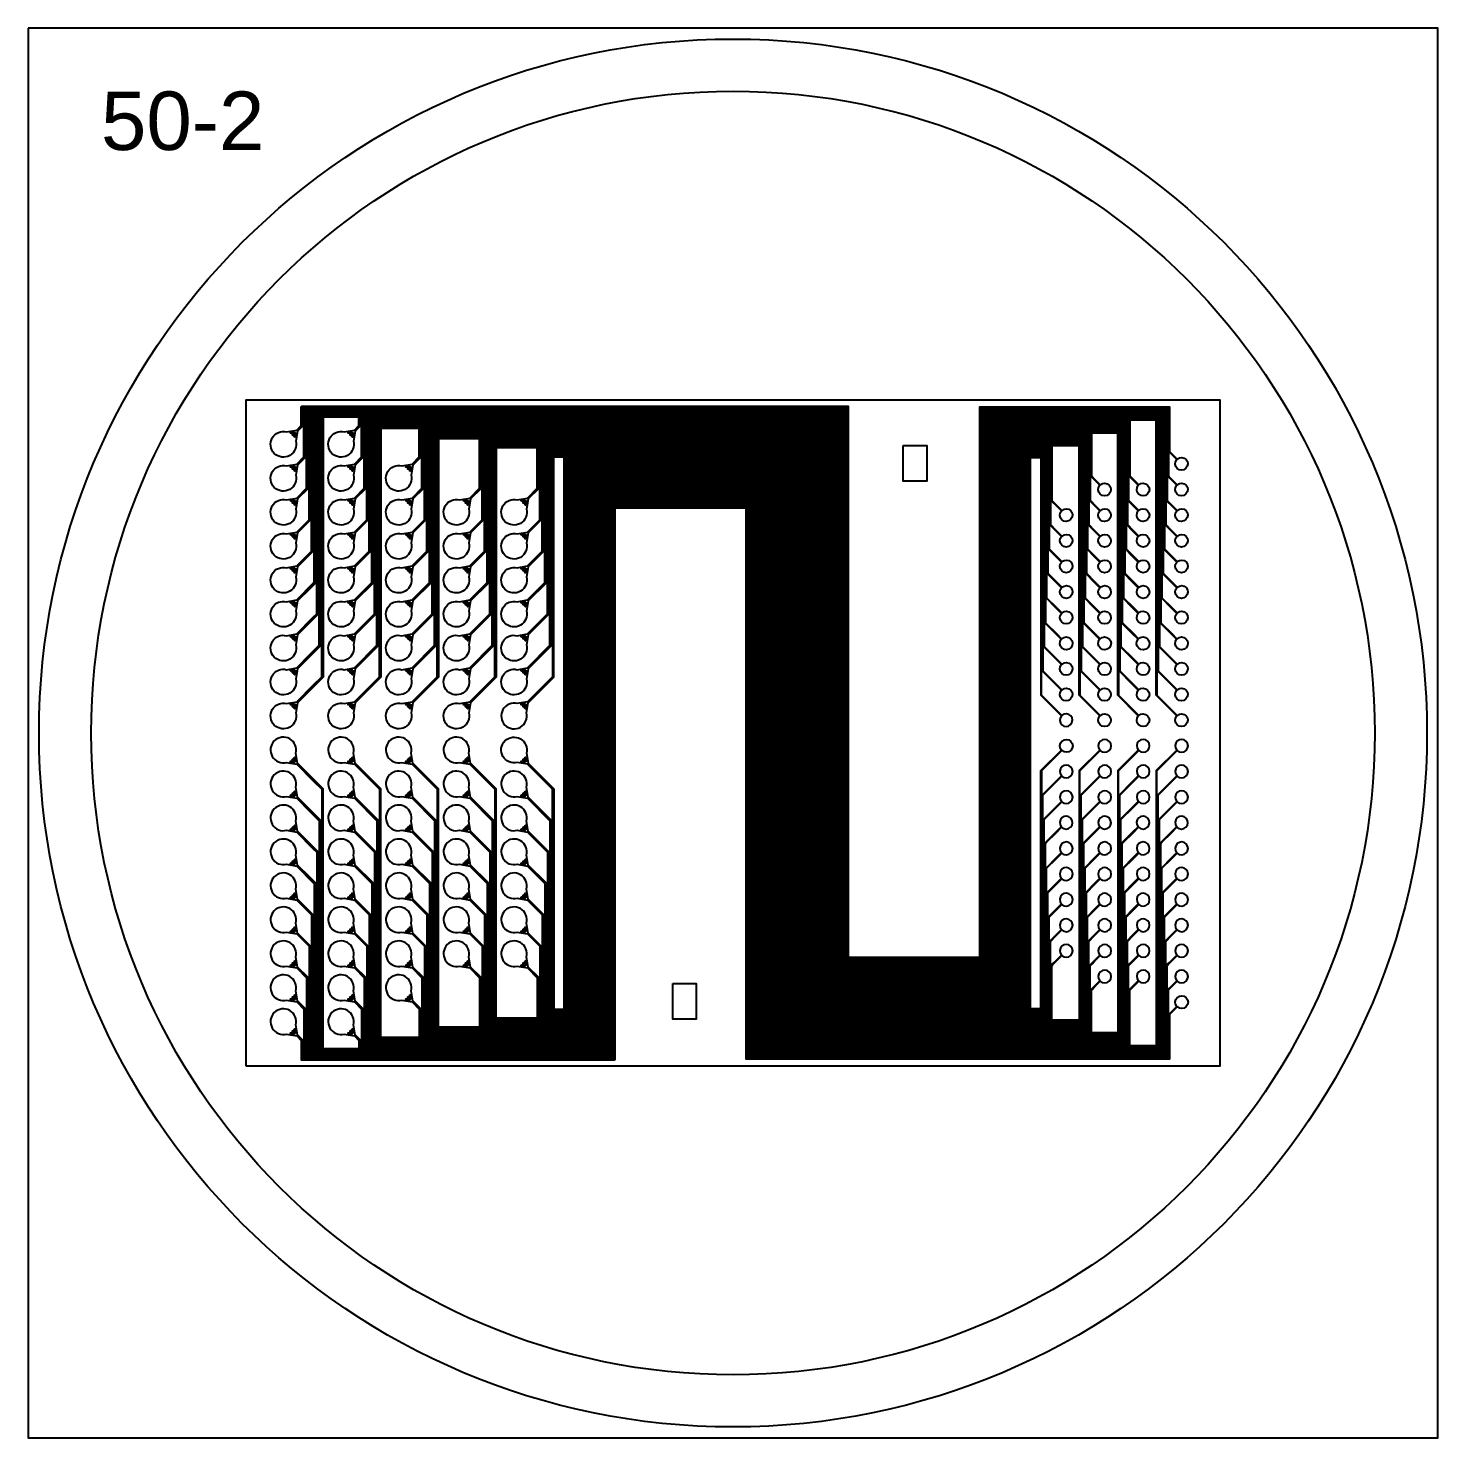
# Model space of a CAD drawing. Header units: millimetres. Extents: x 310868 to 545893, y -64136 to 166944.
# Drawn here: x 435893 to 545893, y -63662 to 46338 of the extents above; entities that cross this region are included whole.
import ezdxf

# ---------------------------------------------------------------- set-up
doc = ezdxf.new("R2010")
doc.units = ezdxf.units.MM
doc.styles.get("Standard").update_dxf_attribs({"font": 'arial.ttf'})

msp = doc.modelspace()

# ---------------------------------------------------------------- linework, layer by layer
for points in [[(435893, 46338), (435893, -63662), (545893, -63662), (545893, 46338)], [(504182, 13776), (506020, 13776), (506020, 10991), (504182, 10991)], [(486191, -28202), (488029, -28202), (488029, -30987), (486191, -30987)]]:
    msp.add_lwpolyline(points, close=True)
at = {"color": 30, "true_color": 0xf26722}
msp.add_lwpolyline([(452893, -34662), (452893, 17338), (528893, 17338), (528893, -34662)], close=True, dxfattribs=at)
for points in [[(456060, 14830), (456844, 14972), (457206, 15334), (457206, 16788, -0.4142136), (457256, 16838), (481660, 16838), (499883, 16838), (499883, -26162), (510161, -26162), (510161, 16738), (510161, 16788), (510656, 16788), (517689, 16788), (524968, 16788), (524968, 14950), (524968, 13299), (525557, 12709, -39.9749844), (525522, 12674), (524918, 13278), (524918, 13299), (524918, 16738), (510211, 16738), (510211, -26212), (499833, -26212), (499833, 16788), (459228, 16788), (457680, 16788), (457356, 16788, 0.4142136), (457306, 16738), (457306, 16738), (457306, 15293), (456915, 14901), (456773, 14118, -3.6984833), (456060, 14830)], [(456060, 12180), (456844, 12322), (457406, 12884), (457406, 14554), (457406, 16688), (457406, 16688, -0.4142136), (457456, 16738), (459228, 16738), (499783, 16738), (499783, -26262), (510261, -26262), (510261, 16688), (524868, 16688), (524868, 13299), (524868, 11399), (524913, 11353), (525113, 11153), (525557, 10709, -39.9749844), (525522, 10674), (525078, 11117), (524863, 11332), (524818, 11378), (524818, 13299), (524818, 16638), (510311, 16638), (510311, -26312), (499733, -26312), (499733, 16688), (459228, 16688), (457556, 16688, 0.4142136), (457506, 16638), (457506, 14601), (457506, 12843), (456915, 12251), (456773, 11468, -3.6984833), (456060, 12180)], [(510361, 16588), (510361, -26362), (510361, 16588), (524768, 16588), (524768, 13299), (524768, 9499), (524863, 9403), (524913, 9353), (525113, 9153), (525557, 8709, -39.9749844), (525522, 8674), (525078, 9117), (524863, 9332), (524718, 9478), (524718, 13299), (524718, 16538), (510411, 16538), (510411, -26412), (499633, -26412), (499633, 16588), (459228, 16588), (457756, 16588, 0.4142136), (457706, 16538), (457706, 14694), (457706, 12603), (457706, 10393), (456915, 9601), (456773, 8818, -3.6984833), (456060, 9530), (456844, 9672), (457606, 10434), (457606, 12603), (457606, 14647), (457606, 16588, -0.4142136), (457656, 16638), (459228, 16638), (499683, 16638), (499683, -26362), (510361, -26362)], [(456060, 6880), (456844, 7022), (457806, 7984), (457806, 12603), (457806, 14741), (457806, 16488, -0.4142136), (457856, 16538), (459228, 16538), (499583, 16538), (499583, -26462), (510461, -26462), (510461, 16488), (524668, 16488), (524668, 13299), (524668, 7599), (525113, 7153), (525557, 6709, -39.9749844), (525522, 6674), (525078, 7117), (524618, 7578), (524618, 13299), (524618, 16438), (510511, 16438), (510511, -26512), (499533, -26512), (499533, 16488), (459228, 16488), (457956, 16488, 0.4142136), (457906, 16438), (457906, 14787), (457906, 12603), (457906, 8030), (457906, 7943), (456915, 6951), (456773, 6168, -3.6984833), (456060, 6880)], [(456060, 4230), (456844, 4372), (457862, 5390), (458006, 5534), (458006, 12603), (458006, 14834), (458006, 16388, -0.4142136), (458056, 16438), (459228, 16438), (499483, 16438), (499483, -26562), (510561, -26562), (510561, 16388), (524568, 16388), (524568, 13299), (524568, 5699), (525113, 5153), (525557, 4709, -39.9749844), (525522, 4674), (525078, 5117), (524518, 5678), (524518, 13299), (524518, 16338), (510611, 16338), (510611, -26612), (499433, -26612), (499433, 16388), (459228, 16388), (458156, 16388, 0.4142136), (458106, 16338), (458106, 14881), (458106, 12603), (458106, 5493), (457878, 5264), (456915, 4301), (456773, 3518, -3.6984833), (456060, 4230)], [(456060, 1580), (456844, 1722), (458143, 3021), (458206, 3084), (458206, 12603), (458206, 14927), (458206, 16288, -0.4142136), (458256, 16338), (459228, 16338), (499383, 16338), (499383, -26662), (510661, -26662), (510661, 16288), (524468, 16288), (524468, 13299), (524468, 3799), (525113, 3153), (525557, 2709, -39.9749844), (525522, 2674), (525078, 3117), (524418, 3778), (524418, 13299), (524418, 16238), (510711, 16238), (510711, -26712), (499333, -26712), (499333, 16288), (459228, 16288), (458356, 16288, 0.4142136), (458306, 16238), (458306, 14974), (458306, 12603), (458306, 3043), (457889, 2626), (456915, 1651), (456773, 868, -3.6984833), (456060, 1580)], [(456060, -1070), (456844, -928), (458112, 340), (458406, 634), (458406, 12603), (458406, 15021), (458406, 16188, -0.4142136), (458456, 16238), (459228, 16238), (499283, 16238), (499283, -26762), (510761, -26762), (510761, 16188), (524368, 16188), (524368, 13299), (524368, 1899), (525113, 1153), (525557, 709, -39.9749844), (525522, 674), (525078, 1117), (524318, 1878), (524318, 13299), (524318, 16138), (510811, 16138), (510811, -26812), (499233, -26812), (499233, 16188), (459228, 16188), (458556, 16188, 0.4142136), (458506, 16138), (458506, 15067), (458506, 12603), (458506, 593), (458038, 125), (456915, -999), (456773, -1782, -3.6984833), (456060, -1070)], [(456060, -3720), (456844, -3578), (457883, -2539), (458606, -1816), (458606, 12603), (458606, 15114), (458606, 16088, -0.4142136), (458656, 16138), (459228, 16138), (499183, 16138), (499183, -26862), (510861, -26862), (510861, 16088), (524268, 16088), (524268, 1878), (524268, -37), (524368, -137), (525113, -883), (525539, -1308, -39.9247958), (525505, -1345), (525078, -918), (524318, -157), (524218, -57), (524218, 1878), (524218, 16038), (510911, 16038), (510911, -26912), (499133, -26912), (499133, 16088), (459228, 16088), (458756, 16088, 0.4142136), (458706, 16038), (458706, 15160), (458706, 12603), (458706, -1857), (457789, -2775), (456915, -3649), (456773, -4432, -3.6984833), (456060, -3720)], [(456915, -6299), (456773, -7082, -3.6984833), (456060, -6370), (456844, -6228), (458164, -4908), (458806, -4266), (458806, 12603), (458806, 15207), (458806, 15988, -0.4142136), (458856, 16038), (459228, 16038), (499083, 16038), (499083, -26962), (510961, -26962), (510961, 15988), (524168, 15988), (524168, 1878), (524168, -1901), (525113, -2847), (525557, -3291, -39.9749844), (525522, -3326), (525078, -2883), (524118, -1922), (524118, 1878), (524118, 15938), (511011, 15938), (511011, -27012), (499033, -27012), (499033, 15988), (465076, 15988), (459228, 15988), (458956, 15988, 0.4142136), (458906, 15938), (458906, 15238), (458906, 12603), (458906, -4307), (458877, -4337), (458235, -4979), (456915, -6299)], [(460560, 14830), (461344, 14972), (461706, 15334), (461706, 15888, -0.4142136), (461756, 15938), (461899, 15938), (465076, 15938), (498983, 15938), (498983, -27062), (511061, -27062), (511061, 15888), (524068, 15888), (524068, 1878), (524068, -3494), (524068, -3801), (525113, -4847), (525557, -5291, -39.9749844), (525522, -5326), (525078, -4883), (524018, -3822), (524018, 15838), (511111, 15838), (511111, -27112), (498933, -27112), (498933, 15888), (465076, 15888), (462762, 15888), (462179, 15888), (461999, 15888), (461856, 15888, 0.4142136), (461806, 15838), (461806, 15838), (461806, 15293), (461415, 14901), (461273, 14118, -3.6984833), (460560, 14830)], [(460560, 12180), (461344, 12322), (461906, 12884), (461906, 14228), (461906, 15788, -0.4142136), (461956, 15838), (463691, 15838), (465076, 15838), (498883, 15838), (498883, -27162), (511161, -27162), (511161, 15788), (523968, 15788), (523968, -5701), (525557, -7291, -39.9749844), (525522, -7326), (523918, -5722), (523918, 15738), (511211, 15738), (511211, -27212), (498833, -27212), (498833, 15788), (465076, 15788), (463691, 15788), (462056, 15788, 0.4142136), (462006, 15738), (462006, 14228), (462006, 12843), (461415, 12251), (461273, 11468, -3.6984833), (460560, 12180)], [(460560, 9530), (461344, 9672), (462106, 10434), (462106, 12603), (462106, 14228), (462106, 15688, -0.4142136), (462156, 15738), (463691, 15738), (465076, 15738), (498783, 15738), (498783, -27262), (511261, -27262), (511261, 15688), (521868, 15688), (521868, 15390), (521868, 13086), (521868, 11399), (521913, 11353), (522113, 11153), (522557, 10709, -39.9749844), (522522, 10674), (522078, 11117), (521863, 11332), (521818, 11378), (521818, 15638), (511311, 15638), (511311, -27312), (498733, -27312), (498733, 15688), (465076, 15688), (463691, 15688), (462256, 15688, 0.4142136), (462206, 15638), (462206, 14228), (462206, 12603), (462206, 10393), (461415, 9601), (461273, 8818, -3.6984833), (460560, 9530)], [(460560, 6880), (461344, 7022), (462306, 7984), (462306, 12603), (462306, 14228), (462306, 15588, -0.4142136), (462356, 15638), (463691, 15638), (465076, 15638), (498683, 15638), (498683, -27362), (511361, -27362), (511361, 15588), (521768, 15588), (521768, 9499), (521863, 9403), (521913, 9353), (522113, 9153), (522557, 8709, -39.9749844), (522522, 8674), (522078, 9117), (521863, 9332), (521718, 9478), (521718, 15538), (511411, 15538), (511411, -27412), (498633, -27412), (498633, 15588), (465076, 15588), (463691, 15588), (462456, 15588, 0.4142136), (462406, 15538), (462406, 14228), (462406, 12603), (462406, 8030), (462406, 7943), (461415, 6951), (461273, 6168, -3.6984833), (460560, 6880)], [(460560, 4230), (461344, 4372), (462506, 5534), (462506, 12603), (462506, 14228), (462506, 15488, -0.4142136), (462556, 15538), (463691, 15538), (465076, 15538), (498583, 15538), (498583, -27462), (511461, -27462), (511461, 15488), (521668, 15488), (521668, 7599), (522113, 7153), (522557, 6709, -39.9749844), (522522, 6674), (522078, 7117), (521618, 7578), (521618, 15438), (511511, 15438), (511511, -27512), (498533, -27512), (498533, 15488), (465076, 15488), (463691, 15488), (462656, 15488, 0.4142136), (462606, 15438), (462606, 14228), (462606, 12603), (462606, 5493), (461415, 4301), (461273, 3518, -3.6984833), (460560, 4230)], [(460560, 1580), (461344, 1722), (462706, 3084), (462706, 12603), (462706, 14228), (462706, 15388, -0.4142136), (462756, 15438), (463691, 15438), (465076, 15438), (498483, 15438), (498483, -27562), (511561, -27562), (511561, 15388), (521568, 15388), (521568, 5699), (522113, 5153), (522557, 4709, -39.9749844), (522522, 4674), (522078, 5117), (521518, 5678), (521518, 15338), (511611, 15338), (511611, -27612), (498433, -27612), (498433, 15388), (465076, 15388), (463691, 15388), (462856, 15388, 0.4142136), (462806, 15338), (462806, 14228), (462806, 12603), (462806, 3043), (461415, 1651), (461273, 868, -3.6984833), (460560, 1580)], [(460560, -1070), (461344, -928), (462906, 634), (462906, 12603), (462906, 14228), (462906, 15288, -0.4142136), (462956, 15338), (463691, 15338), (465076, 15338), (498383, 15338), (498383, -27662), (511661, -27662), (511661, 15288), (521468, 15288), (521468, 3799), (522113, 3153), (522557, 2709, -39.9749844), (522522, 2674), (522078, 3117), (521418, 3778), (521418, 15238), (511711, 15238), (511711, -27712), (498333, -27712), (498333, 15288), (465076, 15288), (463691, 15288), (463056, 15288, 0.4142136), (463006, 15238), (463006, 14228), (463006, 12603), (463006, 593), (461415, -999), (461273, -1782, -3.6984833), (460560, -1070)], [(460560, -3720), (461344, -3578), (463106, -1816), (463106, 12603), (463106, 14228), (463106, 15188, -0.4142136), (463156, 15238), (463691, 15238), (465076, 15238), (498283, 15238), (498283, -27762), (511761, -27762), (511761, 15188), (521368, 15188), (521368, 1899), (522113, 1153), (522557, 709, -39.9749844), (522522, 674), (522078, 1117), (521318, 1878), (521318, 15138), (511811, 15138), (511811, -27812), (498233, -27812), (498233, 15188), (465076, 15188), (463691, 15188), (463256, 15188, 0.4142136), (463206, 15138), (463206, 14228), (463206, 12603), (463206, -1857), (461415, -3649), (461273, -4432, -3.6984833), (460560, -3720)], [(460560, -6370), (461344, -6228), (463306, -4266), (463306, 12603), (463306, 14228), (463306, 15088, -0.4142136), (463356, 15138), (463691, 15138), (465076, 15138), (498183, 15138), (498183, -27862), (511861, -27862), (511861, 15088), (521268, 15088), (521268, 1878), (521268, -37), (521368, -137), (522113, -883), (522539, -1308, -39.9247958), (522505, -1345), (522078, -918), (521318, -157), (521218, -57), (521218, 1878), (521218, 15038), (511911, 15038), (511911, -27912), (498133, -27912), (498133, 15088), (465076, 15088), (463691, 15088), (463456, 15088, 0.4142136), (463406, 15038), (463406, 14228), (463406, 12603), (463406, -4307), (461415, -6299), (461273, -7082, -3.6984833), (460560, -6370)], [(465060, 12180), (465844, 12322), (466406, 12884), (466406, 14988, -0.4142136), (466456, 15038), (466608, 15038), (468954, 15038), (498083, 15038), (498083, -27962), (511961, -27962), (511961, 14988), (521168, 14988), (521168, 1878), (521168, -1901), (522113, -2847), (522557, -3291, -39.9749844), (522522, -3326), (522078, -2883), (521118, -1922), (521118, 1878), (521118, 14938), (512011, 14938), (512011, -28012), (498033, -28012), (498033, 14988), (468954, 14988), (466610, 14988), (466556, 14988, 0.4142136), (466506, 14938), (466506, 14938), (466506, 12843), (465915, 12251), (465773, 11468, -3.6984833), (465060, 12180)], [(465060, 9530), (465844, 9672), (466606, 10434), (466606, 12603), (466606, 14888, -0.4142136), (466656, 14938), (468954, 14938), (497983, 14938), (497983, -28062), (512061, -28062), (512061, 14888), (521068, 14888), (521068, 1878), (521068, -3494), (521068, -3801), (522113, -4847), (522557, -5291, -39.9749844), (522522, -5326), (522078, -4883), (521018, -3822), (521018, 14838), (512111, 14838), (512111, -28112), (497933, -28112), (497933, 14888), (468954, 14888), (466756, 14888, 0.4142136), (466706, 14838), (466706, 12603), (466706, 10393), (465915, 9601), (465773, 8818, -3.6984833), (465060, 9530)], [(465060, 6880), (465844, 7022), (466806, 7984), (466806, 12603), (466806, 14788, -0.4142136), (466856, 14838), (468954, 14838), (497883, 14838), (497883, -28162), (512161, -28162), (512161, 14788), (520968, 14788), (520968, -5701), (522557, -7291, -39.9749844), (522522, -7326), (520918, -5722), (520918, 14738), (512211, 14738), (512211, -28212), (497833, -28212), (497833, 14788), (468954, 14788), (466956, 14788, 0.4142136), (466906, 14738), (466906, 12603), (466906, 8030), (466906, 7943), (465915, 6951), (465773, 6168, -3.6984833), (465060, 6880)], [(465060, 4230), (465844, 4372), (467006, 5534), (467006, 12603), (467006, 14688, -0.4142136), (467056, 14738), (468954, 14738), (497783, 14738), (497783, -28262), (512261, -28262), (512261, 14688), (518868, 14688), (518868, 12070), (518868, 11399), (518913, 11353), (519113, 11153), (519557, 10709, -39.9749844), (519522, 10674), (519078, 11117), (518863, 11332), (518818, 11378), (518818, 14638), (512311, 14638), (512311, -28312), (497733, -28312), (497733, 14688), (468954, 14688), (467156, 14688, 0.4142136), (467106, 14638), (467106, 12603), (467106, 5493), (465915, 4301), (465773, 3518, -3.6984833), (465060, 4230)], [(465060, 1580), (465844, 1722), (467206, 3084), (467206, 12603), (467206, 14588, -0.4142136), (467256, 14638), (468954, 14638), (497683, 14638), (497683, -28362), (512361, -28362), (512361, 14588), (518768, 14588), (518768, 9499), (518863, 9403), (518913, 9353), (519113, 9153), (519557, 8709, -39.9749844), (519522, 8674), (519078, 9117), (518863, 9332), (518718, 9478), (518718, 14538), (512411, 14538), (512411, -28412), (497633, -28412), (497633, 14588), (468954, 14588), (467356, 14588, 0.4142136), (467306, 14538), (467306, 12603), (467306, 3043), (465915, 1651), (465773, 868, -3.6984833), (465060, 1580)], [(465060, -1070), (465844, -928), (467406, 634), (467406, 12603), (467406, 14488, -0.4142136), (467456, 14538), (468954, 14538), (497583, 14538), (497583, -28462), (512461, -28462), (512461, 14488), (518668, 14488), (518668, 7599), (519113, 7153), (519557, 6709, -39.9749844), (519522, 6674), (519078, 7117), (518618, 7578), (518618, 14438), (512511, 14438), (512511, -28512), (497533, -28512), (497533, 14488), (468954, 14488), (467556, 14488, 0.4142136), (467506, 14438), (467506, 12603), (467506, 593), (465915, -999), (465773, -1782, -3.6984833), (465060, -1070)], [(465060, -3720), (465844, -3578), (467606, -1816), (467606, 12603), (467606, 14388, -0.4142136), (467656, 14438), (468954, 14438), (497483, 14438), (497483, -28562), (512561, -28562), (512561, 14388), (518568, 14388), (518568, 5699), (519113, 5153), (519557, 4709, -39.9749844), (519522, 4674), (519078, 5117), (518518, 5678), (518518, 14338), (512611, 14338), (512611, -28612), (497433, -28612), (497433, 14388), (468954, 14388), (467756, 14388, 0.4142136), (467706, 14338), (467706, 12603), (467706, -1857), (465915, -3649), (465773, -4432, -3.6984833), (465060, -3720)], [(465060, -6370), (465844, -6228), (467806, -4266), (467806, 12603), (467806, 14288, -0.4142136), (467856, 14338), (468954, 14338), (497383, 14338), (497383, -28662), (512661, -28662), (512661, 14288), (518468, 14288), (518468, 3799), (519113, 3153), (519557, 2709, -39.9749844), (519522, 2674), (519078, 3117), (518418, 3778), (518418, 14238), (512711, 14238), (512711, -28712), (497333, -28712), (497333, 14288), (468954, 14288), (467956, 14288, 0.4142136), (467906, 14238), (467906, 12603), (467906, -4307), (465915, -6299), (465773, -7082, -3.6984833), (465060, -6370)], [(469560, 9530), (470344, 9672), (471106, 10434), (471106, 12603), (471106, 14188, -0.4142136), (471156, 14238), (473350, 14238), (497283, 14238), (497283, -28762), (512761, -28762), (512761, 14188), (518368, 14188), (518368, 1899), (519113, 1153), (519557, 709, -39.9749844), (519522, 674), (519078, 1117), (518318, 1878), (518318, 14138), (512811, 14138), (512811, -28812), (497233, -28812), (497233, 14188), (473350, 14188), (471256, 14188, 0.4142136), (471206, 14138), (471206, 12603), (471206, 10393), (470415, 9601), (470273, 8818, -3.6984833), (469560, 9530)], [(469560, 6880), (470344, 7022), (471306, 7984), (471306, 12603), (471306, 14088, -0.4142136), (471356, 14138), (473350, 14138), (497183, 14138), (497183, -28862), (512861, -28862), (512861, 14088), (518268, 14088), (518268, 1878), (518268, -37), (518368, -137), (519113, -883), (519539, -1308, -39.9247958), (519505, -1345), (519078, -918), (518318, -157), (518218, -57), (518218, 1878), (518218, 14038), (512911, 14038), (512911, -28912), (497133, -28912), (497133, 14088), (473350, 14088), (471456, 14088, 0.4142136), (471406, 14038), (471406, 12603), (471406, 8030), (471406, 7943), (470415, 6951), (470273, 6168, -3.6984833), (469560, 6880)], [(469560, 4230), (470344, 4372), (471506, 5534), (471506, 12603), (471506, 13988, -0.4142136), (471556, 14038), (473350, 14038), (497083, 14038), (497083, -28962), (512961, -28962), (512961, 13988), (518168, 13988), (518168, 1878), (518168, -1901), (519113, -2847), (519557, -3291, -39.9749844), (519522, -3326), (519078, -2883), (518118, -1922), (518118, 1878), (518118, 13938), (513011, 13938), (513011, -29012), (497033, -29012), (497033, 13988), (473350, 13988), (471656, 13988, 0.4142136), (471606, 13938), (471606, 12603), (471606, 5493), (470415, 4301), (470273, 3518, -3.6984833), (469560, 4230)], [(469560, 1580), (470344, 1722), (471706, 3084), (471706, 12603), (471706, 13888, -0.4142136), (471756, 13938), (473350, 13938), (496983, 13938), (496983, -29062), (513061, -29062), (513061, 13888), (518068, 13888), (518068, 1878), (518068, -3494), (518068, -3801), (519113, -4847), (519557, -5291, -39.9749844), (519522, -5326), (519078, -4883), (518018, -3822), (518018, 13838), (513111, 13838), (513111, -29112), (496933, -29112), (496933, 13888), (473350, 13888), (471856, 13888, 0.4142136), (471806, 13838), (471806, 12603), (471806, 3043), (470415, 1651), (470273, 868, -3.6984833), (469560, 1580)], [(469560, -1070), (470344, -928), (471906, 634), (471906, 12603), (471906, 13788, -0.4142136), (471956, 13838), (473350, 13838), (496883, 13838), (496883, -29162), (513161, -29162), (513161, 13788), (517968, 13788), (517968, -5701), (519557, -7291, -39.9749844), (519522, -7326), (517918, -5722), (517918, 13738), (513211, 13738), (513211, -29212), (496833, -29212), (496833, 13788), (473350, 13788), (472056, 13788, 0.4142136), (472006, 13738), (472006, 12603), (472006, 593), (470415, -999), (470273, -1782, -3.6984833), (469560, -1070)], [(469560, -3720), (470344, -3578), (472106, -1816), (472106, 12603), (472106, 13688, -0.4142136), (472156, 13738), (473350, 13738), (496783, 13738), (496783, -29262), (513261, -29262), (513261, 13688), (515768, 13688), (515768, 9967), (515768, 9499), (515863, 9403), (515913, 9353), (516113, 9153), (516557, 8709, -39.9749844), (516522, 8674), (516078, 9117), (515863, 9332), (515718, 9478), (515718, 13638), (513311, 13638), (513311, -29312), (496733, -29312), (496733, 13688), (473350, 13688), (472256, 13688, 0.4142136), (472206, 13638), (472206, 12603), (472206, -1857), (470415, -3649), (470273, -4432, -3.6984833), (469560, -3720)], [(469560, -6370), (470344, -6228), (472306, -4266), (472306, 12603), (472306, 13588, -0.4142136), (472356, 13638), (473350, 13638), (496683, 13638), (496683, -29362), (513361, -29362), (513361, 13588), (515668, 13588), (515668, 7599), (516113, 7153), (516557, 6709, -39.9749844), (516522, 6674), (516078, 7117), (515618, 7578), (515618, 13538), (513411, 13538), (513411, -29412), (496633, -29412), (496633, 13588), (473350, 13588), (472456, 13588, 0.4142136), (472406, 13538), (472406, 12603), (472406, -4307), (470415, -6299), (470273, -7082, -3.6984833), (469560, -6370)], [(474060, 9530), (474844, 9672), (475606, 10434), (475606, 12603), (475606, 13488, -0.4142136), (475656, 13538), (496583, 13538), (496583, -29462), (513461, -29462), (513461, 13488), (515568, 13488), (515568, 5699), (516113, 5153), (516557, 4709, -39.9749844), (516522, 4674), (516078, 5117), (515518, 5678), (515518, 13438), (513511, 13438), (513511, -29512), (496533, -29512), (496533, 13488), (475756, 13488, 0.4142136), (475706, 13438), (475706, 12603), (475706, 10393), (474915, 9601), (474773, 8818, -3.6984833), (474060, 9530)], [(474060, 6880), (474844, 7022), (475806, 7984), (475806, 12603), (475806, 13388, -0.4142136), (475856, 13438), (496483, 13438), (496483, -29562), (513561, -29562), (513561, 13388), (515468, 13388), (515468, 3799), (516113, 3153), (516557, 2709, -39.9749844), (516522, 2674), (516078, 3117), (515418, 3778), (515418, 13338), (513611, 13338), (513611, -29612), (496433, -29612), (496433, 13388), (475956, 13388, 0.4142136), (475906, 13338), (475906, 12603), (475906, 8030), (475906, 7943), (474915, 6951), (474773, 6168, -3.6984833), (474060, 6880)], [(474060, 4230), (474844, 4372), (476006, 5534), (476006, 12603), (476006, 13288, -0.4142136), (476056, 13338), (496383, 13338), (496383, -29662), (513661, -29662), (513661, 13288), (515368, 13288), (515368, 1899), (516113, 1153), (516557, 709, -39.9749844), (516522, 674), (516078, 1117), (515318, 1878), (515318, 13238), (513711, 13238), (513711, -29712), (496333, -29712), (496333, 13288), (476156, 13288, 0.4142136), (476106, 13238), (476106, 12603), (476106, 5493), (474915, 4301), (474773, 3518, -3.6984833), (474060, 4230)], [(474060, 1580), (474844, 1722), (476206, 3084), (476206, 12603), (476206, 13188, -0.4142136), (476256, 13238), (496283, 13238), (496283, -29762), (513761, -29762), (513761, 13188), (515268, 13188), (515268, 1878), (515268, -37), (515368, -137), (516113, -883), (516539, -1308, -39.9247958), (516505, -1345), (516078, -918), (515318, -157), (515218, -57), (515218, 1878), (515218, 13138), (513811, 13138), (513811, -29812), (496233, -29812), (496233, 13188), (476356, 13188, 0.4142136), (476306, 13138), (476306, 12652), (476306, 12603), (476306, 3043), (474915, 1651), (474773, 868, -3.6984833), (474060, 1580)], [(469560, -10954), (470344, -11095), (472306, -13057), (472306, -29926), (472306, -30962), (478460, -30962), (478460, 12038, -0.4142136), (478510, 12088), (495133, 12088), (495133, -30912), (515668, -30912), (515668, -24922), (516113, -24476), (516557, -24033, 39.9749844), (516522, -23997), (516078, -24441), (515618, -24901), (515618, -30862), (495183, -30862), (495183, 12138), (478460, 12138, 0.4142136), (478410, 12088), (478410, -30912), (472406, -30912), (472406, -29926), (472406, -13016), (470415, -11025), (470273, -10241, 3.6984833), (469560, -10954)], [(474060, -1070), (474844, -928), (476406, 634), (476406, 12603), (476406, 13088, -0.4142136), (476456, 13138), (496183, 13138), (496183, -29862), (513861, -29862), (513861, 13088), (515168, 13088), (515168, 1878), (515168, -1901), (516113, -2847), (516557, -3291, -39.9749844), (516522, -3326), (516078, -2883), (515118, -1922), (515118, 1878), (515118, 13038), (513911, 13038), (513911, -29912), (496133, -29912), (496133, 13088), (476556, 13088, 0.4142136), (476506, 13038), (476506, 12603), (476506, 593), (474915, -999), (474773, -1782, -3.6984833), (474060, -1070)], [(474060, -3720), (474844, -3578), (476606, -1816), (476606, 12603), (476606, 12988, -0.4142136), (476656, 13038), (496083, 13038), (496083, -29962), (513961, -29962), (513961, 12988), (515068, 12988), (515068, 1878), (515068, -3494), (515068, -3801), (516113, -4847), (516557, -5291, -39.9749844), (516522, -5326), (516078, -4883), (515018, -3822), (515018, 12938), (514011, 12938), (514011, -30012), (496033, -30012), (496033, 12988), (476756, 12988, 0.4142136), (476706, 12938), (476706, 12603), (476706, -1857), (474915, -3649), (474773, -4432, -3.6984833), (474060, -3720)], [(514111, -30112), (514111, 10189), (514111, 12838), (514606, 12838), (514918, 12838), (514918, -5722), (516522, -7326, 39.9749844), (516557, -7291), (514968, -5701), (514968, 12888), (514061, 12888), (514061, -30062), (495983, -30062), (495983, 12938), (476856, 12938, 0.4142136), (476806, 12888), (476806, 12603), (476806, -4266), (474844, -6228), (474060, -6370, 3.6984833), (474773, -7082), (474915, -6299), (476906, -4307), (476906, 12603), (476906, 12659), (476906, 12838, -0.4142136), (476956, 12888), (495933, 12888), (495933, -30112), (514111, -30112), (514111, -30027), (514111, -19699)], [(477710, 4301), (477710, 12507), (477710, 12788, -0.4142136), (477760, 12838), (478703, 12838), (495883, 12838), (495883, -30162), (514918, -30162), (514918, -29961), (514918, -11601), (516522, -9997, -39.9749844), (516557, -10033), (514968, -11622), (514968, -30212), (495833, -30212), (495833, 12788), (477810, 12788, 0.4142136), (477760, 12738), (477760, -30262), (476806, -30262), (476806, -29926), (476806, -13057), (474844, -11095), (474060, -10954, -3.6984833), (474773, -10241), (474915, -11025), (476906, -13016), (476906, -29926), (476906, -29983), (476906, -30212), (477710, -30212), (477710, 4301), (477710, 351)], [(474060, -13604), (474844, -13745), (476606, -15507), (476606, -29926), (476606, -30362), (477860, -30362), (477860, 12638, -0.4142136), (477910, 12688), (495733, 12688), (495733, -30312), (515068, -30312), (515068, -19201), (515068, -13829), (515068, -13522), (516113, -12476), (516557, -12033, 39.9749844), (516522, -11997), (516078, -12441), (515018, -13501), (515018, -30262), (495783, -30262), (495783, 12738), (477860, 12738, 0.4142136), (477810, 12688), (477810, -30312), (476706, -30312), (476706, -29926), (476706, -15466), (474915, -13675), (474773, -12891, 3.6984833), (474060, -13604)], [(474060, -16254), (474844, -16395), (476406, -17957), (476406, -29926), (476406, -30462), (477960, -30462), (477960, 12538, -0.4142136), (478010, 12588), (495633, 12588), (495633, -30412), (515168, -30412), (515168, -19201), (515168, -15422), (516113, -14476), (516557, -14033, 39.9749844), (516522, -13997), (516078, -14441), (515118, -15401), (515118, -19201), (515118, -30362), (495683, -30362), (495683, 12638), (477960, 12638, 0.4142136), (477910, 12588), (477910, -30412), (476506, -30412), (476506, -29926), (476506, -17916), (474915, -16325), (474773, -15541, 3.6984833), (474060, -16254)], [(474060, -18904), (474844, -19045), (476206, -20407), (476206, -29926), (476206, -30562), (478060, -30562), (478060, 12438, -0.4142136), (478110, 12488), (495533, 12488), (495533, -30512), (515268, -30512), (515268, -19201), (515268, -17287), (515368, -17187), (516113, -16441), (516539, -16015, 39.9247958), (516505, -15978), (516078, -16406), (515318, -17166), (515218, -17266), (515218, -19201), (515218, -30462), (495583, -30462), (495583, 12538), (478060, 12538, 0.4142136), (478010, 12488), (478010, -30512), (476306, -30512), (476306, -29975), (476306, -29926), (476306, -20366), (474915, -18975), (474773, -18191, 3.6984833), (474060, -18904)], [(474060, -21554), (474844, -21695), (476006, -22857), (476006, -29926), (476006, -30662), (478160, -30662), (478160, 12338, -0.4142136), (478210, 12388), (495433, 12388), (495433, -30612), (515368, -30612), (515368, -19222), (516113, -18476), (516557, -18033, 39.9749844), (516522, -17997), (516078, -18441), (515318, -19201), (515318, -30562), (495483, -30562), (495483, 12438), (478160, 12438, 0.4142136), (478110, 12388), (478110, -30612), (476106, -30612), (476106, -29926), (476106, -22816), (474915, -21625), (474773, -20841, 3.6984833), (474060, -21554)], [(474060, -24204), (474844, -24345), (475806, -25307), (475806, -29926), (475806, -30762), (475871, -30762), (478260, -30762), (478260, 12238, -0.4142136), (478310, 12288), (495333, 12288), (495333, -30712), (515468, -30712), (515468, -21122), (516113, -20476), (516557, -20033, 39.9749844), (516522, -19997), (516078, -20441), (515418, -21101), (515418, -30662), (495383, -30662), (495383, 12338), (478260, 12338, 0.4142136), (478210, 12288), (478210, -30712), (475906, -30712), (475906, -29926), (475906, -25353), (475906, -25266), (474915, -24275), (474773, -23491, 3.6984833), (474060, -24204)], [(474060, -26854), (474844, -26995), (475606, -27757), (475606, -29926), (475606, -30862), (478360, -30862), (478360, 12138, -0.4142136), (478410, 12188), (495233, 12188), (495233, -30812), (515568, -30812), (515568, -23022), (516113, -22476), (516557, -22033, 39.9749844), (516522, -21997), (516078, -22441), (515518, -23001), (515518, -30762), (495283, -30762), (495283, 12238), (478360, 12238, 0.4142136), (478310, 12188), (478310, -30812), (475706, -30812), (475706, -29926), (475706, -27716), (474915, -26925), (474773, -26141, 3.6984833), (474060, -26854)], [(465060, -10954), (465844, -11095), (467806, -13057), (467806, -29926), (467806, -31662), (479160, -31662), (479160, 11338, -0.4142136), (479210, 11388), (494433, 11388), (494433, -31612), (518468, -31612), (518468, -21122), (519113, -20476), (519557, -20033, 39.9749844), (519522, -19997), (519078, -20441), (518418, -21101), (518418, -31562), (494483, -31562), (494483, 11438), (479160, 11438, 0.4142136), (479110, 11388), (479110, -31612), (467906, -31612), (467906, -29926), (467906, -13016), (465915, -11025), (465773, -10241, 3.6984833), (465060, -10954)], [(465060, -13604), (465844, -13745), (467606, -15507), (467606, -29926), (467606, -31762), (479260, -31762), (479260, 11238, -0.4142136), (479310, 11288), (494333, 11288), (494333, -31712), (518568, -31712), (518568, -23022), (519113, -22476), (519557, -22033, 39.9749844), (519522, -21997), (519078, -22441), (518518, -23001), (518518, -31662), (494383, -31662), (494383, 11338), (479260, 11338, 0.4142136), (479210, 11288), (479210, -31712), (467706, -31712), (467706, -29926), (467706, -15466), (465915, -13675), (465773, -12891, 3.6984833), (465060, -13604)], [(465060, -16254), (465844, -16395), (467406, -17957), (467406, -29926), (467406, -31862), (479360, -31862), (479360, 11138, -0.4142136), (479410, 11188), (494233, 11188), (494233, -31812), (518668, -31812), (518668, -24922), (519113, -24476), (519557, -24033, 39.9749844), (519522, -23997), (519078, -24441), (518618, -24901), (518618, -31762), (494283, -31762), (494283, 11238), (479360, 11238, 0.4142136), (479310, 11188), (479310, -31812), (467506, -31812), (467506, -29926), (467506, -17916), (465915, -16325), (465773, -15541, 3.6984833), (465060, -16254)], [(465060, -18904), (465844, -19045), (467206, -20407), (467206, -29926), (467206, -31962), (479460, -31962), (479460, 11038, -0.4142136), (479510, 11088), (494133, 11088), (494133, -31912), (518768, -31912), (518768, -26822), (518863, -26726), (518913, -26676), (519113, -26476), (519557, -26033, 39.9749844), (519522, -25997), (519078, -26441), (518863, -26656), (518718, -26801), (518718, -31862), (494183, -31862), (494183, 11138), (479460, 11138, 0.4142136), (479410, 11088), (479410, -31912), (467306, -31912), (467306, -29926), (467306, -20366), (465915, -18975), (465773, -18191, 3.6984833), (465060, -18904)], [(465060, -21554), (465844, -21695), (467006, -22857), (467006, -29926), (467006, -32062), (479560, -32062), (479560, 10938, -0.4142136), (479610, 10988), (494033, 10988), (494033, -32012), (518868, -32012), (518868, -29393), (518868, -28722), (518913, -28676), (519113, -28476), (519557, -28033, 39.9749844), (519522, -27997), (519078, -28441), (518863, -28656), (518818, -28701), (518818, -31962), (494083, -31962), (494083, 11038), (479560, 11038, 0.4142136), (479510, 10988), (479510, -32012), (467106, -32012), (467106, -29926), (467106, -22816), (465915, -21625), (465773, -20841, 3.6984833), (465060, -21554)], [(469560, -13604), (470344, -13745), (472106, -15507), (472106, -29926), (472106, -31062), (478560, -31062), (478560, 11938, -0.4142136), (478610, 11988), (495033, 11988), (495033, -31012), (515768, -31012), (515768, -27291), (515768, -26822), (515863, -26726), (515913, -26676), (516113, -26476), (516557, -26033, 39.9749844), (516522, -25997), (516078, -26441), (515863, -26656), (515718, -26801), (515718, -30962), (495083, -30962), (495083, 12038), (478560, 12038, 0.4142136), (478510, 11988), (478510, -31012), (472206, -31012), (472206, -29926), (472206, -15466), (470415, -13675), (470273, -12891, 3.6984833), (469560, -13604)], [(469560, -16254), (470344, -16395), (471906, -17957), (471906, -29926), (471906, -31162), (478660, -31162), (478660, 11838, -0.4142136), (478710, 11888), (494933, 11888), (494933, -31112), (517968, -31112), (517968, -11622), (519557, -10033, 39.9749844), (519522, -9997), (517918, -11601), (517918, -31062), (494983, -31062), (494983, 11938), (478660, 11938, 0.4142136), (478610, 11888), (478610, -31112), (472006, -31112), (472006, -29926), (472006, -17916), (470415, -16325), (470273, -15541, 3.6984833), (469560, -16254)], [(469560, -18904), (470344, -19045), (471706, -20407), (471706, -29926), (471706, -31212), (471706, -31262), (478760, -31262), (478760, 11738, -0.4142136), (478810, 11788), (494833, 11788), (494833, -31212), (518068, -31212), (518068, -19201), (518068, -13829), (518068, -13522), (519113, -12476), (519557, -12033, 39.9749844), (519522, -11997), (519078, -12441), (518018, -13501), (518018, -31162), (494883, -31162), (494883, 11838), (478760, 11838, 0.4142136), (478710, 11788), (478710, -31212), (471806, -31212), (471806, -29926), (471806, -20366), (470415, -18975), (470273, -18191, 3.6984833), (469560, -18904)], [(469560, -21554), (470344, -21695), (471506, -22857), (471506, -29926), (471506, -31362), (478860, -31362), (478860, 11638, -0.4142136), (478910, 11688), (494733, 11688), (494733, -31312), (518168, -31312), (518168, -19201), (518168, -15422), (519113, -14476), (519557, -14033, 39.9749844), (519522, -13997), (519078, -14441), (518118, -15401), (518118, -19201), (518118, -31262), (494783, -31262), (494783, 11738), (478860, 11738, 0.4142136), (478810, 11688), (478810, -31312), (471606, -31312), (471606, -29926), (471606, -22816), (470415, -21625), (470273, -20841, 3.6984833), (469560, -21554)], [(469560, -24204), (470344, -24345), (471306, -25307), (471306, -29926), (471306, -31462), (478960, -31462), (478960, 11538, -0.4142136), (479010, 11588), (494633, 11588), (494633, -31412), (518268, -31412), (518268, -19201), (518268, -17287), (518368, -17187), (519113, -16441), (519539, -16015, 39.9247958), (519505, -15978), (519078, -16406), (518318, -17166), (518218, -17266), (518218, -19201), (518218, -31362), (494683, -31362), (494683, 11638), (478960, 11638, 0.4142136), (478910, 11588), (478910, -31412), (471406, -31412), (471406, -29926), (471406, -25353), (471406, -25266), (470415, -24275), (470273, -23491, 3.6984833), (469560, -24204)], [(469560, -26854), (470344, -26995), (471106, -27757), (471106, -29926), (471106, -31562), (479060, -31562), (479060, 11438, -0.4142136), (479110, 11488), (494533, 11488), (494533, -31512), (518368, -31512), (518368, -19222), (519113, -18476), (519557, -18033, 39.9749844), (519522, -17997), (519078, -18441), (518318, -19201), (518318, -31462), (494583, -31462), (494583, 11538), (479060, 11538, 0.4142136), (479010, 11488), (479010, -31512), (471206, -31512), (471206, -29926), (471206, -27716), (470415, -26925), (470273, -26141, 3.6984833), (469560, -26854)], [(460560, -10954), (461344, -11095), (463306, -13057), (463306, -29926), (463306, -31551), (463306, -32462), (463691, -32462), (479960, -32462), (479960, 10538, -0.4142136), (480010, 10588), (493633, 10588), (493633, -32412), (521268, -32412), (521268, -19201), (521268, -17287), (521368, -17187), (522113, -16441), (522539, -16015, 39.9247958), (522505, -15978), (522078, -16406), (521318, -17166), (521218, -17266), (521218, -19201), (521218, -32362), (493683, -32362), (493683, 10638), (479960, 10638, 0.4142136), (479910, 10588), (479910, -32412), (463691, -32412), (463406, -32412), (463406, -31551), (463406, -29926), (463406, -13016), (461415, -11025), (461273, -10241, 3.6984833), (460560, -10954)], [(460560, -13604), (461344, -13745), (463106, -15507), (463106, -29926), (463106, -31551), (463106, -32562), (463691, -32562), (480060, -32562), (480060, 10438, -0.4142136), (480110, 10488), (493533, 10488), (493533, -32512), (521368, -32512), (521368, -19222), (522113, -18476), (522557, -18033, 39.9749844), (522522, -17997), (522078, -18441), (521318, -19201), (521318, -32462), (493583, -32462), (493583, 10538), (480060, 10538, 0.4142136), (480010, 10488), (480010, -32512), (463691, -32512), (463206, -32512), (463206, -31551), (463206, -29926), (463206, -15466), (461415, -13675), (461273, -12891, 3.6984833), (460560, -13604)], [(460560, -16254), (461344, -16395), (462906, -17957), (462906, -29926), (462906, -31551), (462906, -32662), (463691, -32662), (480160, -32662), (480160, 10338, -0.4142136), (480210, 10388), (493433, 10388), (493433, -32612), (521468, -32612), (521468, -21122), (522113, -20476), (522557, -20033, 39.9749844), (522522, -19997), (522078, -20441), (521418, -21101), (521418, -32562), (493483, -32562), (493483, 10438), (480160, 10438, 0.4142136), (480110, 10388), (480110, -32612), (463691, -32612), (463006, -32612), (463006, -31551), (463006, -29926), (463006, -17916), (461415, -16325), (461273, -15541, 3.6984833), (460560, -16254)], [(460560, -18904), (461344, -19045), (462706, -20407), (462706, -29926), (462706, -31551), (462706, -32762), (463691, -32762), (480260, -32762), (480260, 10238, -0.4142136), (480310, 10288), (493333, 10288), (493333, -32712), (521568, -32712), (521568, -23022), (522113, -22476), (522557, -22033, 39.9749844), (522522, -21997), (522078, -22441), (521518, -23001), (521518, -32662), (493383, -32662), (493383, 10338), (480260, 10338, 0.4142136), (480210, 10288), (480210, -32712), (463691, -32712), (462806, -32712), (462806, -31551), (462806, -29926), (462806, -20366), (461415, -18975), (461273, -18191, 3.6984833), (460560, -18904)], [(460560, -21554), (461344, -21695), (462506, -22857), (462506, -29926), (462506, -31551), (462506, -32862), (463691, -32862), (480360, -32862), (480360, 10138, -0.4142136), (480410, 10188), (493233, 10188), (493233, -32812), (521668, -32812), (521668, -24922), (522113, -24476), (522557, -24033, 39.9749844), (522522, -23997), (522078, -24441), (521618, -24901), (521618, -32762), (493283, -32762), (493283, 10238), (480360, 10238, 0.4142136), (480310, 10188), (480310, -32812), (463691, -32812), (462606, -32812), (462606, -31551), (462606, -29926), (462606, -22816), (461415, -21625), (461273, -20841, 3.6984833), (460560, -21554)], [(460560, -24204), (461344, -24345), (462306, -25307), (462306, -29926), (462306, -31551), (462306, -32962), (463691, -32962), (480460, -32962), (480460, 10038, -0.4142136), (480510, 10088), (493133, 10088), (493133, -32912), (521768, -32912), (521768, -26822), (521863, -26726), (521913, -26676), (522113, -26476), (522557, -26033, 39.9749844), (522522, -25997), (522078, -26441), (521863, -26656), (521718, -26801), (521718, -32862), (493183, -32862), (493183, 10138), (480460, 10138, 0.4142136), (480410, 10088), (480410, -32912), (463691, -32912), (462406, -32912), (462406, -31551), (462406, -29926), (462406, -25353), (462406, -25266), (461415, -24275), (461273, -23491, 3.6984833), (460560, -24204)], [(460560, -26854), (461344, -26995), (462106, -27757), (462106, -29926), (462106, -31551), (462106, -33062), (463691, -33062), (480560, -33062), (480560, 9938, -0.4142136), (480610, 9988), (493033, 9988), (493033, -33012), (521868, -33012), (521868, -32713), (521868, -30409), (521868, -28722), (521913, -28676), (522113, -28476), (522557, -28033, 39.9749844), (522522, -27997), (522078, -28441), (521863, -28656), (521818, -28701), (521818, -32962), (493083, -32962), (493083, 10038), (480560, 10038, 0.4142136), (480510, 9988), (480510, -33012), (463691, -33012), (462206, -33012), (462206, -31551), (462206, -29926), (462206, -27716), (461415, -26925), (461273, -26141, 3.6984833), (460560, -26854)], [(460560, -29504), (461344, -29645), (461906, -30207), (461906, -31551), (461906, -33162), (463691, -33162), (480660, -33162), (480660, 9838, -0.4142136), (480710, 9888), (492933, 9888), (492933, -33112), (523968, -33112), (523968, -11622), (525557, -10033, 39.9749844), (525522, -9997), (523918, -11601), (523918, -33062), (492983, -33062), (492983, 9938), (480660, 9938, 0.4142136), (480610, 9888), (480610, -33112), (463691, -33112), (462006, -33112), (462006, -31551), (462006, -30166), (461415, -29575), (461273, -28791, 3.6984833), (460560, -29504)], [(465060, -24204), (465844, -24345), (466806, -25307), (466806, -29926), (466806, -32162), (479660, -32162), (479660, 10838, -0.4142136), (479710, 10888), (493933, 10888), (493933, -32112), (520968, -32112), (520968, -11622), (522557, -10033, 39.9749844), (522522, -9997), (520918, -11601), (520918, -32062), (493983, -32062), (493983, 10938), (479660, 10938, 0.4142136), (479610, 10888), (479610, -32112), (466906, -32112), (466906, -29926), (466906, -25353), (466906, -25266), (465915, -24275), (465773, -23491, 3.6984833), (465060, -24204)], [(465060, -26854), (465844, -26995), (466606, -27757), (466606, -29926), (466606, -32262), (479760, -32262), (479760, 10738, -0.4142136), (479810, 10788), (493833, 10788), (493833, -32212), (521068, -32212), (521068, -19201), (521068, -13829), (521068, -13522), (522113, -12476), (522557, -12033, 39.9749844), (522522, -11997), (522078, -12441), (521018, -13501), (521018, -32162), (493883, -32162), (493883, 10838), (479760, 10838, 0.4142136), (479710, 10788), (479710, -32212), (466706, -32212), (466706, -29926), (466706, -27716), (465915, -26925), (465773, -26141, 3.6984833), (465060, -26854)], [(465060, -29504), (465844, -29645), (466406, -30207), (466406, -32262), (466406, -32362), (466608, -32362), (479860, -32362), (479860, 10638, -0.4142136), (479910, 10688), (493733, 10688), (493733, -32312), (521168, -32312), (521168, -19201), (521168, -15422), (522113, -14476), (522557, -14033, 39.9749844), (522522, -13997), (522078, -14441), (521118, -15401), (521118, -19201), (521118, -32262), (493783, -32262), (493783, 10738), (479860, 10738, 0.4142136), (479810, 10688), (479810, -32312), (466610, -32312), (466506, -32312), (466506, -32262), (466506, -30166), (465915, -29575), (465773, -28791, 3.6984833), (465060, -29504)], [(456915, -11025), (456773, -10241, 3.6984833), (456060, -10954), (456844, -11095), (458164, -12415), (458806, -13057), (458806, -29926), (458806, -32530), (458806, -33362), (480860, -33362), (480860, 9638, -0.4142136), (480910, 9688), (492733, 9688), (492733, -33312), (524168, -33312), (524168, -19201), (524168, -15422), (525113, -14476), (525557, -14033, 39.9749844), (525522, -13997), (525078, -14441), (524118, -15401), (524118, -19201), (524118, -33262), (492783, -33262), (492783, 9738), (480860, 9738, 0.4142136), (480810, 9688), (480810, -33312), (458906, -33312), (458906, -32562), (458906, -29926), (458906, -13016), (458877, -12987), (458235, -12345), (456915, -11025)], [(456060, -13604), (456844, -13745), (457883, -14784), (458606, -15507), (458606, -29926), (458606, -32437), (458606, -33462), (480960, -33462), (480960, 9538, -0.4142136), (481010, 9588), (492633, 9588), (492633, -33412), (524268, -33412), (524268, -19201), (524268, -17287), (524368, -17187), (525113, -16441), (525539, -16015, 39.9247958), (525505, -15978), (525078, -16406), (524318, -17166), (524218, -17266), (524218, -19201), (524218, -33362), (492683, -33362), (492683, 9638), (480960, 9638, 0.4142136), (480910, 9588), (480910, -33412), (458706, -33412), (458706, -32484), (458706, -29926), (458706, -15466), (457789, -14549), (456915, -13675), (456773, -12891, 3.6984833), (456060, -13604)], [(456060, -16254), (456844, -16395), (458112, -17664), (458406, -17957), (458406, -29926), (458406, -32344), (458406, -33562), (481060, -33562), (481060, 9438, -0.4142136), (481110, 9488), (492533, 9488), (492533, -33512), (524368, -33512), (524368, -30622), (524368, -19222), (525113, -18476), (525557, -18033, 39.9749844), (525522, -17997), (525078, -18441), (524318, -19201), (524318, -30622), (524318, -33462), (492583, -33462), (492583, 9538), (481060, 9538, 0.4142136), (481010, 9488), (481010, -33512), (458506, -33512), (458506, -32391), (458506, -29926), (458506, -17916), (458038, -17448), (456915, -16325), (456773, -15541, 3.6984833), (456060, -16254)], [(456060, -18904), (456844, -19045), (458143, -20344), (458206, -20407), (458206, -29926), (458206, -32251), (458206, -33662), (481160, -33662), (481160, 9338, -0.4142136), (481210, 9388), (492433, 9388), (492433, -33612), (524468, -33612), (524468, -30622), (524468, -21122), (525113, -20476), (525557, -20033, 39.9749844), (525522, -19997), (525078, -20441), (524418, -21101), (524418, -30622), (524418, -33562), (492483, -33562), (492483, 9438), (481160, 9438, 0.4142136), (481110, 9388), (481110, -33612), (458306, -33612), (458306, -32297), (458306, -29926), (458306, -20366), (457889, -19949), (456915, -18975), (456773, -18191, 3.6984833), (456060, -18904)], [(456060, -21554), (456844, -21695), (457862, -22713), (458006, -22857), (458006, -29926), (458006, -32157), (458006, -33762), (481260, -33762), (481260, 9238, -0.4142136), (481310, 9288), (492333, 9288), (492333, -33712), (524568, -33712), (524568, -30622), (524568, -23022), (525113, -22476), (525557, -22033, 39.9749844), (525522, -21997), (525078, -22441), (524518, -23001), (524518, -30622), (524518, -33662), (492383, -33662), (492383, 9338), (481260, 9338, 0.4142136), (481210, 9288), (481210, -33712), (458106, -33712), (458106, -32204), (458106, -29926), (458106, -22816), (457878, -22587), (456915, -21625), (456773, -20841, 3.6984833), (456060, -21554)], [(456060, -24204), (456844, -24345), (457806, -25307), (457806, -29926), (457806, -32064), (457806, -33862), (481360, -33862), (481360, 9138, -0.4142136), (481410, 9188), (492233, 9188), (492233, -33812), (524668, -33812), (524668, -30622), (524668, -24922), (525113, -24476), (525557, -24033, 39.9749844), (525522, -23997), (525078, -24441), (524618, -24901), (524618, -30622), (524618, -33762), (492283, -33762), (492283, 9238), (481360, 9238, 0.4142136), (481310, 9188), (481310, -33812), (457906, -33812), (457906, -32111), (457906, -29926), (457906, -25353), (457906, -25266), (456915, -24275), (456773, -23491, 3.6984833), (456060, -24204)], [(456060, -26854), (456844, -26995), (457606, -27757), (457606, -29926), (457606, -31971), (457606, -33962), (481460, -33962), (481460, 9038, -0.4142136), (481510, 9088), (492133, 9088), (492133, -33912), (524768, -33912), (524768, -30622), (524768, -26822), (524863, -26726), (524913, -26676), (525113, -26476), (525557, -26033, 39.9749844), (525522, -25997), (525078, -26441), (524863, -26656), (524718, -26801), (524718, -30622), (524718, -33862), (492183, -33862), (492183, 9138), (481460, 9138, 0.4142136), (481410, 9088), (481410, -33912), (457706, -33912), (457706, -32018), (457706, -29926), (457706, -27716), (456915, -26925), (456773, -26141, 3.6984833), (456060, -26854)], [(456060, -29504), (456844, -29645), (457406, -30207), (457406, -31878), (457406, -34012), (457406, -34062), (481560, -34062), (481560, 8938, -0.4142136), (481610, 8988), (492033, 8988), (492033, -34012), (524868, -34012), (524868, -30622), (524868, -28722), (524913, -28676), (525113, -28476), (525557, -28033, 39.9749844), (525522, -27997), (525078, -28441), (524863, -28656), (524818, -28701), (524818, -30622), (524818, -33962), (492083, -33962), (492083, 9038), (481560, 9038, 0.4142136), (481510, 8988), (481510, -34012), (457506, -34012), (457506, -31924), (457506, -30166), (456915, -29575), (456773, -28791, 3.6984833), (456060, -29504)], [(460560, -32154), (461344, -32295), (461706, -32657), (461706, -33162), (461706, -33262), (461899, -33262), (480760, -33262), (480760, 9738, -0.4142136), (480810, 9788), (492833, 9788), (492833, -33212), (524068, -33212), (524068, -19201), (524068, -13829), (524068, -13522), (525113, -12476), (525557, -12033, 39.9749844), (525522, -11997), (525078, -12441), (524018, -13501), (524018, -33162), (492883, -33162), (492883, 9838), (480760, 9838, 0.4142136), (480710, 9788), (480710, -33212), (462762, -33212), (462179, -33212), (461999, -33212), (461806, -33212), (461806, -33162), (461806, -32616), (461415, -32225), (461273, -31441, 3.6984833), (460560, -32154)], [(481610, -34112), (481610, 8888, -0.4142136), (481660, 8938), (491983, 8938), (491983, 7504), (491983, -34012), (491983, -34062), (524918, -34062), (524918, -30622), (524918, -30601), (525522, -29997, -39.9749844), (525557, -30033), (524968, -30622), (524968, -32274), (524968, -34112), (517689, -34112), (491933, -34112), (491933, -33160), (491933, 7504), (491933, 8888), (481710, 8888, 0.4142136), (481660, 8838), (481660, -34162), (481656, -34162)], [(481693, -34195), (481610, -34112), (457680, -34112), (457306, -34112), (457306, -34062), (457306, -32616), (456915, -32225), (456773, -31441, 3.6984833), (456060, -32154), (456844, -32295), (457206, -32657), (457206, -34162), (481656, -34162), (481606, -34162)]]:
    msp.add_lwpolyline(points, format="xyb", dxfattribs=at)
for points in [[(510161, -26162), (510161, -12637)], [(510161, -34112), (491933, -34112)]]:
    msp.add_lwpolyline(points, dxfattribs=at)
at = {"color": 32, "true_color": 0xcd6928}
for radius in [54152, 50080, 50080, 50080]:
    msp.add_circle((490893, -8662), radius, dxfattribs=at)
at = {"color": 30, "true_color": 0xf26722}
for centre in [(456415, 14789), (456574, 14631), (456615, 14835), (456711, 14494), (456777, 14672), (460915, 14789), (461074, 14631), (461115, 14835), (461211, 14494), (461277, 14672), (456415, 12139), (456615, 12185), (460915, 12139), (461115, 12185), (465415, 12139), (465615, 12185), (456574, 11981), (456711, 11844), (456777, 12022), (461074, 11981), (461211, 11844), (461277, 12022), (465574, 11981), (465711, 11844), (465777, 12022), (456415, 9489), (456574, 9331), (456615, 9535), (456711, 9194), (456777, 9372), (460915, 9489), (461074, 9331), (461115, 9535), (461211, 9194), (461277, 9372), (465415, 9489), (465574, 9331), (465615, 9535), (465711, 9194), (465777, 9372), (469915, 9489), (470074, 9331), (470115, 9535), (470211, 9194), (470277, 9372), (474415, 9489), (474574, 9331), (474615, 9535), (474711, 9194), (474777, 9372), (456415, 6839), (456574, 6681), (456615, 6885), (456711, 6544), (456777, 6722), (460915, 6839), (461074, 6681), (461115, 6885), (461211, 6544), (461277, 6722), (465415, 6839), (465574, 6681), (465615, 6885), (465711, 6544), (465777, 6722), (469915, 6839), (470074, 6681), (470115, 6885), (470211, 6544), (470277, 6722), (474415, 6839), (474574, 6681), (474615, 6885), (474711, 6544), (474777, 6722), (456415, 4189), (456574, 4031), (456615, 4235), (456711, 3894), (456777, 4072), (460915, 4189), (461074, 4031), (461115, 4235), (461211, 3894), (461277, 4072), (465415, 4189), (465574, 4031), (465615, 4235), (465711, 3894), (465777, 4072), (469915, 4189), (470074, 4031), (470115, 4235), (470211, 3894), (470277, 4072), (474415, 4189), (474574, 4031), (474615, 4235), (474711, 3894), (474777, 4072), (456415, 1539), (456574, 1381), (456615, 1585), (456711, 1244), (456777, 1422), (460915, 1539), (461074, 1381), (461115, 1585), (461211, 1244), (461277, 1422), (465415, 1539), (465574, 1381), (465615, 1585), (465711, 1244), (465777, 1422), (469915, 1539), (470074, 1381), (470115, 1585), (470211, 1244), (470277, 1422), (474415, 1539), (474574, 1381), (474615, 1585), (474711, 1244), (474777, 1422), (456415, -1111), (456615, -1065), (460915, -1111), (461115, -1065), (465415, -1111), (465615, -1065), (469915, -1111), (470115, -1065), (474415, -1111), (474615, -1065), (456574, -1269), (456711, -1406), (456777, -1228), (461074, -1269), (461211, -1406), (461277, -1228), (465574, -1269), (465711, -1406), (465777, -1228), (470074, -1269), (470211, -1406), (470277, -1228), (474574, -1269), (474711, -1406), (474777, -1228), (456415, -3761), (456574, -3919), (456615, -3715), (456711, -4056), (456777, -3878), (460915, -3761), (461074, -3919), (461115, -3715), (461211, -4056), (461277, -3878), (465415, -3761), (465574, -3919), (465615, -3715), (465711, -4056), (465777, -3878), (469915, -3761), (470074, -3919), (470115, -3715), (470211, -4056), (470277, -3878), (474415, -3761), (474574, -3919), (474615, -3715), (474711, -4056), (474777, -3878), (456415, -6411), (456574, -6569), (456615, -6365), (456777, -6528), (460915, -6411), (461074, -6569), (461115, -6365), (461277, -6528), (465415, -6411), (465574, -6569), (465615, -6365), (465777, -6528), (469915, -6411), (470074, -6569), (470115, -6365), (470277, -6528), (474415, -6411), (474574, -6569), (474615, -6365), (474777, -6528), (456711, -6706), (461211, -6706), (465711, -6706), (470211, -6706), (474711, -6706), (456415, -10913), (456574, -10754), (456615, -10958), (456711, -10617), (456777, -10795), (460915, -10913), (461074, -10754), (461115, -10958), (461211, -10617), (461277, -10795), (465415, -10913), (465574, -10754), (465615, -10958), (465711, -10617), (465777, -10795), (469915, -10913), (470074, -10754), (470115, -10958), (470211, -10617), (470277, -10795), (474415, -10913), (474574, -10754), (474615, -10958), (474711, -10617), (474777, -10795), (456415, -13563), (456574, -13404), (456615, -13608), (456711, -13267), (456777, -13445), (460915, -13563), (461074, -13404), (461115, -13608), (461211, -13267), (461277, -13445), (465415, -13563), (465574, -13404), (465615, -13608), (465711, -13267), (465777, -13445), (469915, -13563), (470074, -13404), (470115, -13608), (470211, -13267), (470277, -13445), (474415, -13563), (474574, -13404), (474615, -13608), (474711, -13267), (474777, -13445), (456415, -16213), (456574, -16054), (456615, -16258), (456711, -15917), (456777, -16095), (460915, -16213), (461074, -16054), (461115, -16258), (461211, -15917), (461277, -16095), (465415, -16213), (465574, -16054), (465615, -16258), (465711, -15917), (465777, -16095), (469915, -16213), (470074, -16054), (470115, -16258), (470211, -15917), (470277, -16095), (474415, -16213), (474574, -16054), (474615, -16258), (474711, -15917), (474777, -16095), (456574, -18704), (456711, -18567), (456777, -18745), (461074, -18704), (461211, -18567), (461277, -18745), (465574, -18704), (465711, -18567), (465777, -18745), (470074, -18704), (470211, -18567), (470277, -18745), (474574, -18704), (474711, -18567), (474777, -18745), (456415, -18863), (456615, -18908), (460915, -18863), (461115, -18908), (465415, -18863), (465615, -18908), (469915, -18863), (470115, -18908), (474415, -18863), (474615, -18908), (456415, -21513), (456574, -21354), (456615, -21558), (456711, -21217), (456777, -21395), (460915, -21513), (461074, -21354), (461115, -21558), (461211, -21217), (461277, -21395), (465415, -21513), (465574, -21354), (465615, -21558), (465711, -21217), (465777, -21395), (469915, -21513), (470074, -21354), (470115, -21558), (470211, -21217), (470277, -21395), (474415, -21513), (474574, -21354), (474615, -21558), (474711, -21217), (474777, -21395), (456415, -24163), (456574, -24004), (456615, -24208), (456711, -23867), (456777, -24045), (460915, -24163), (461074, -24004), (461115, -24208), (461211, -23867), (461277, -24045), (465415, -24163), (465574, -24004), (465615, -24208), (465711, -23867), (465777, -24045), (469915, -24163), (470074, -24004), (470115, -24208), (470211, -23867), (470277, -24045), (474415, -24163), (474574, -24004), (474615, -24208), (474711, -23867), (474777, -24045), (456415, -26813), (456574, -26654), (456615, -26858), (456711, -26517), (456777, -26695), (460915, -26813), (461074, -26654), (461115, -26858), (461211, -26517), (461277, -26695), (465415, -26813), (465574, -26654), (465615, -26858), (465711, -26517), (465777, -26695), (469915, -26813), (470074, -26654), (470115, -26858), (470211, -26517), (470277, -26695), (474415, -26813), (474574, -26654), (474615, -26858), (474711, -26517), (474777, -26695), (456415, -29463), (456574, -29304), (456615, -29508), (456711, -29167), (456777, -29345), (460915, -29463), (461074, -29304), (461115, -29508), (461211, -29167), (461277, -29345), (465415, -29463), (465574, -29304), (465615, -29508), (465711, -29167), (465777, -29345), (456574, -31954), (456711, -31817), (461074, -31954), (461211, -31817), (456415, -32113), (456615, -32158), (456777, -31995), (460915, -32113), (461115, -32158), (461277, -31995)]:
    msp.add_circle(centre, 65, dxfattribs=at)

# ---------------------------------------------------------------- texts
msp.add_text('50-2', height=4564.2).set_placement((441569, 36831))

doc.saveas('drawing.dxf')
